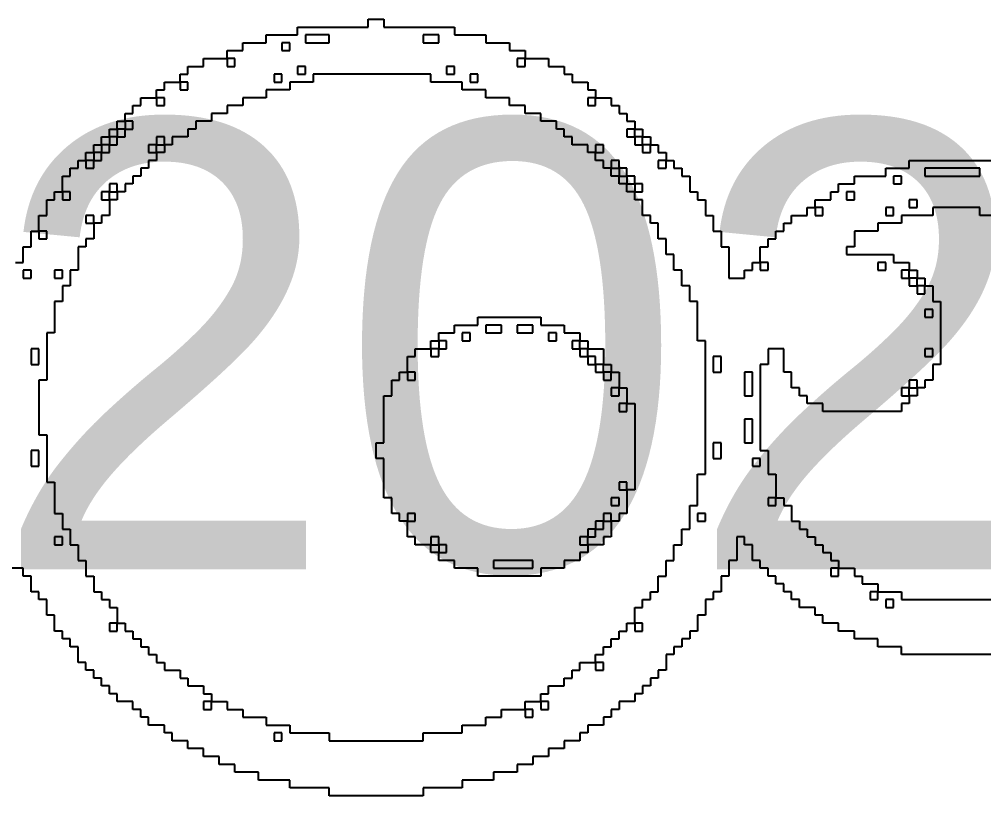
# Model space of a CAD drawing. Header units: millimetres. Extents: x -0.02 to 3.96, y -0.02 to 1.99.
# Drawn here: x 0.2772 to 0.3634, y 0.4898 to 0.5591 of the extents above; entities that cross this region are included whole.
import ezdxf

# ---------------------------------------------------------------- set-up
doc = ezdxf.new("R2010")
doc.units = ezdxf.units.MM
doc.header["$MEASUREMENT"] = 0
doc.layers.add('BottomOverlay', color=54, linetype='Continuous')
doc.layers.add('TopOverlay', color=2, linetype='Continuous')
doc.styles.add('Arial', font='arial.ttf', dxfattribs={"height": 0.2})

msp = doc.modelspace()

# ---------------------------------------------------------------- linework, layer by layer
at = {"layer": 'BottomOverlay'}
for p, q in [((0.3084, 0.5584), (0.3084, 0.5591)), ((0.3084, 0.5591), (0.3098, 0.5591)), ((0.3098, 0.5591), (0.3098, 0.5584)), ((0.3021, 0.5577), (0.3021, 0.5584)), ((0.3021, 0.5584), (0.3084, 0.5584)), ((0.3098, 0.5584), (0.3161, 0.5584)), ((0.3161, 0.5584), (0.3161, 0.5577)), ((0.2993, 0.557), (0.2993, 0.5577)), ((0.2993, 0.5577), (0.3021, 0.5577)), ((0.3049, 0.5577), (0.3028, 0.5577)), ((0.3028, 0.5577), (0.3028, 0.557)), ((0.3049, 0.557), (0.3049, 0.5577)), ((0.3147, 0.5577), (0.3133, 0.5577)), ((0.3133, 0.5577), (0.3133, 0.557)), ((0.3147, 0.557), (0.3147, 0.5577)), ((0.3161, 0.5577), (0.3189, 0.5577)), ((0.3189, 0.5577), (0.3189, 0.557)), ((0.2958, 0.5556), (0.2958, 0.5563)), ((0.2958, 0.5563), (0.2972, 0.5563)), ((0.2972, 0.5563), (0.2972, 0.557)), ((0.2972, 0.557), (0.2993, 0.557)), ((0.3014, 0.557), (0.3007, 0.557)), ((0.3007, 0.557), (0.3007, 0.5563)), ((0.3007, 0.5563), (0.3014, 0.5563)), ((0.3014, 0.5563), (0.3014, 0.557)), ((0.3028, 0.557), (0.3049, 0.557)), ((0.3133, 0.557), (0.3147, 0.557)), ((0.3189, 0.557), (0.321, 0.557)), ((0.321, 0.557), (0.321, 0.5563)), ((0.321, 0.5563), (0.3224, 0.5563)), ((0.3224, 0.5563), (0.3224, 0.5556)), ((0.2937, 0.5549), (0.2937, 0.5556)), ((0.2937, 0.5556), (0.2958, 0.5556)), ((0.2958, 0.5556), (0.2958, 0.5549)), ((0.2965, 0.5556), (0.2958, 0.5556)), ((0.2965, 0.5549), (0.2965, 0.5556)), ((0.3224, 0.5556), (0.3217, 0.5556)), ((0.3217, 0.5556), (0.3217, 0.5549)), ((0.3224, 0.5556), (0.3245, 0.5556)), ((0.3224, 0.5549), (0.3224, 0.5556)), ((0.3245, 0.5556), (0.3245, 0.5549)), ((0.2923, 0.5542), (0.2923, 0.5549)), ((0.2923, 0.5549), (0.2937, 0.5549)), ((0.2958, 0.5549), (0.2965, 0.5549)), ((0.3028, 0.5549), (0.3021, 0.5549)), ((0.3021, 0.5549), (0.3021, 0.5542)), ((0.3028, 0.5542), (0.3028, 0.5549)), ((0.3161, 0.5549), (0.3154, 0.5549)), ((0.3154, 0.5549), (0.3154, 0.5542)), ((0.3161, 0.5542), (0.3161, 0.5549)), ((0.3217, 0.5549), (0.3224, 0.5549)), ((0.3245, 0.5549), (0.3259, 0.5549)), ((0.3259, 0.5549), (0.3259, 0.5542)), ((0.2916, 0.5535), (0.2916, 0.5542)), ((0.2916, 0.5542), (0.2923, 0.5542)), ((0.3007, 0.5542), (0.3, 0.5542)), ((0.3, 0.5542), (0.3, 0.5535)), ((0.3007, 0.5535), (0.3007, 0.5542)), ((0.3021, 0.5542), (0.3028, 0.5542)), ((0.314, 0.5542), (0.3035, 0.5542)), ((0.3035, 0.5542), (0.3035, 0.5535)), ((0.314, 0.5535), (0.314, 0.5542)), ((0.3154, 0.5542), (0.3161, 0.5542)), ((0.3182, 0.5542), (0.3175, 0.5542)), ((0.3175, 0.5542), (0.3175, 0.5535)), ((0.3182, 0.5535), (0.3182, 0.5542)), ((0.3259, 0.5542), (0.3266, 0.5542)), ((0.3266, 0.5542), (0.3266, 0.5535)), ((0.2895, 0.5521), (0.2895, 0.5528)), ((0.2895, 0.5528), (0.2902, 0.5528)), ((0.2902, 0.5528), (0.2902, 0.5535)), ((0.2902, 0.5535), (0.2916, 0.5535)), ((0.2916, 0.5535), (0.2916, 0.5528)), ((0.2923, 0.5535), (0.2916, 0.5535)), ((0.2916, 0.5528), (0.2923, 0.5528)), ((0.2923, 0.5528), (0.2923, 0.5535)), ((0.3014, 0.5528), (0.2993, 0.5528)), ((0.2993, 0.5528), (0.2993, 0.5521)), ((0.3, 0.5535), (0.3007, 0.5535)), ((0.3035, 0.5535), (0.3014, 0.5535)), ((0.3014, 0.5535), (0.3014, 0.5528)), ((0.3168, 0.5535), (0.314, 0.5535)), ((0.3168, 0.5528), (0.3168, 0.5535)), ((0.3189, 0.5528), (0.3168, 0.5528)), ((0.3175, 0.5535), (0.3182, 0.5535)), ((0.3189, 0.5521), (0.3189, 0.5528)), ((0.3266, 0.5535), (0.328, 0.5535)), ((0.328, 0.5535), (0.328, 0.5528)), ((0.328, 0.5528), (0.3287, 0.5528)), ((0.3287, 0.5528), (0.3287, 0.5521)), ((0.2881, 0.5514), (0.2881, 0.5521)), ((0.2881, 0.5521), (0.2895, 0.5521)), ((0.2895, 0.5521), (0.2895, 0.5514)), ((0.2902, 0.5521), (0.2895, 0.5521)), ((0.2902, 0.5514), (0.2902, 0.5521)), ((0.2993, 0.5521), (0.2972, 0.5521)), ((0.2972, 0.5521), (0.2972, 0.5514)), ((0.321, 0.5521), (0.3189, 0.5521)), ((0.321, 0.5514), (0.321, 0.5521)), ((0.3287, 0.5521), (0.328, 0.5521)), ((0.328, 0.5521), (0.328, 0.5514)), ((0.3287, 0.5521), (0.3301, 0.5521)), ((0.3287, 0.5514), (0.3287, 0.5521)), ((0.3301, 0.5521), (0.3301, 0.5514)), ((0.2874, 0.5507), (0.2874, 0.5514)), ((0.2874, 0.5514), (0.2881, 0.5514)), ((0.2895, 0.5514), (0.2902, 0.5514)), ((0.2972, 0.5514), (0.2958, 0.5514)), ((0.2958, 0.5514), (0.2958, 0.5507)), ((0.3224, 0.5514), (0.321, 0.5514)), ((0.3224, 0.5507), (0.3224, 0.5514)), ((0.328, 0.5514), (0.3287, 0.5514)), ((0.3301, 0.5514), (0.3308, 0.5514)), ((0.3308, 0.5514), (0.3308, 0.5507)), ((0.2867, 0.55), (0.2867, 0.5507)), ((0.2867, 0.5507), (0.2874, 0.5507)), ((0.2958, 0.5507), (0.2944, 0.5507)), ((0.2944, 0.5507), (0.2944, 0.55)), ((0.3238, 0.5507), (0.3224, 0.5507)), ((0.3238, 0.55), (0.3238, 0.5507)), ((0.3308, 0.5507), (0.3315, 0.5507)), ((0.3315, 0.5507), (0.3315, 0.55)), ((0.286, 0.5493), (0.286, 0.55)), ((0.286, 0.55), (0.2867, 0.55)), ((0.2867, 0.55), (0.2867, 0.5493)), ((0.2874, 0.55), (0.2867, 0.55)), ((0.2874, 0.5493), (0.2874, 0.55)), ((0.2944, 0.55), (0.293, 0.55)), ((0.293, 0.55), (0.293, 0.5493)), ((0.3252, 0.55), (0.3238, 0.55)), ((0.3252, 0.5493), (0.3252, 0.55)), ((0.3315, 0.55), (0.3322, 0.55)), ((0.3322, 0.55), (0.3322, 0.5493)), ((0.2846, 0.5479), (0.2846, 0.5486)), ((0.2846, 0.5486), (0.2853, 0.5486)), ((0.2853, 0.5486), (0.2853, 0.5493)), ((0.2853, 0.5493), (0.286, 0.5493)), ((0.2853, 0.5486), (0.2853, 0.5479)), ((0.286, 0.5486), (0.2853, 0.5486)), ((0.286, 0.5493), (0.286, 0.5486)), ((0.2867, 0.5493), (0.286, 0.5493)), ((0.286, 0.5479), (0.286, 0.5486)), ((0.286, 0.5486), (0.2867, 0.5486)), ((0.2867, 0.5486), (0.2867, 0.5493)), ((0.2867, 0.5493), (0.2874, 0.5493)), ((0.2902, 0.5486), (0.2895, 0.5486)), ((0.2895, 0.5486), (0.2895, 0.5479)), ((0.2902, 0.5479), (0.2902, 0.5486)), ((0.2923, 0.5486), (0.2909, 0.5486)), ((0.2909, 0.5486), (0.2909, 0.5479)), ((0.293, 0.5493), (0.2923, 0.5493)), ((0.2923, 0.5493), (0.2923, 0.5486)), ((0.3259, 0.5493), (0.3252, 0.5493)), ((0.3259, 0.5486), (0.3259, 0.5493)), ((0.3266, 0.5486), (0.3259, 0.5486)), ((0.3266, 0.5479), (0.3266, 0.5486)), ((0.3322, 0.5493), (0.3315, 0.5493)), ((0.3315, 0.5493), (0.3315, 0.5486)), ((0.3315, 0.5486), (0.3322, 0.5486)), ((0.3322, 0.5493), (0.3329, 0.5493)), ((0.3322, 0.5486), (0.3322, 0.5493)), ((0.3322, 0.5486), (0.3322, 0.5479)), ((0.3329, 0.5486), (0.3322, 0.5486)), ((0.3329, 0.5493), (0.3329, 0.5486)), ((0.3329, 0.5486), (0.3336, 0.5486)), ((0.3329, 0.5479), (0.3329, 0.5486)), ((0.3336, 0.5486), (0.3336, 0.5479)), ((0.2839, 0.5472), (0.2839, 0.5479)), ((0.2839, 0.5479), (0.2846, 0.5479)), ((0.2846, 0.5479), (0.2846, 0.5472)), ((0.2853, 0.5479), (0.2846, 0.5479)), ((0.2853, 0.5472), (0.2853, 0.5479)), ((0.2853, 0.5479), (0.286, 0.5479)), ((0.2895, 0.5479), (0.2888, 0.5479)), ((0.2888, 0.5479), (0.2888, 0.5472)), ((0.2895, 0.5479), (0.2902, 0.5479)), ((0.2895, 0.5472), (0.2895, 0.5479)), ((0.2909, 0.5479), (0.2902, 0.5479)), ((0.2902, 0.5479), (0.2902, 0.5472)), ((0.328, 0.5479), (0.3266, 0.5479)), ((0.328, 0.5472), (0.328, 0.5479)), ((0.3294, 0.5479), (0.3287, 0.5479)), ((0.3287, 0.5479), (0.3287, 0.5472)), ((0.3294, 0.5472), (0.3294, 0.5479)), ((0.3322, 0.5479), (0.3329, 0.5479)), ((0.3329, 0.5479), (0.3329, 0.5472)), ((0.3336, 0.5479), (0.3329, 0.5479)), ((0.3336, 0.5479), (0.3343, 0.5479)), ((0.3336, 0.5472), (0.3336, 0.5479)), ((0.3343, 0.5479), (0.3343, 0.5472)), ((0.2832, 0.5465), (0.2832, 0.5472)), ((0.2832, 0.5472), (0.2839, 0.5472)), ((0.2839, 0.5472), (0.2839, 0.5465)), ((0.2846, 0.5472), (0.2839, 0.5472)), ((0.2846, 0.5465), (0.2846, 0.5472)), ((0.2846, 0.5472), (0.2853, 0.5472)), ((0.2888, 0.5472), (0.2895, 0.5472)), ((0.2902, 0.5472), (0.2895, 0.5472)), ((0.2895, 0.5472), (0.2895, 0.5465)), ((0.3287, 0.5472), (0.328, 0.5472)), ((0.3287, 0.5465), (0.3287, 0.5472)), ((0.3287, 0.5472), (0.3294, 0.5472)), ((0.3329, 0.5472), (0.3336, 0.5472)), ((0.3343, 0.5472), (0.335, 0.5472)), ((0.335, 0.5472), (0.335, 0.5465)), ((0.2825, 0.5458), (0.2825, 0.5465)), ((0.2825, 0.5465), (0.2832, 0.5465)), ((0.2832, 0.5465), (0.2832, 0.5458)), ((0.2839, 0.5465), (0.2832, 0.5465)), ((0.2839, 0.5458), (0.2839, 0.5465)), ((0.2839, 0.5465), (0.2846, 0.5465)), ((0.2895, 0.5465), (0.2888, 0.5465)), ((0.2888, 0.5465), (0.2888, 0.5458)), ((0.3294, 0.5465), (0.3287, 0.5465)), ((0.3294, 0.5458), (0.3294, 0.5465)), ((0.3308, 0.5465), (0.3301, 0.5465)), ((0.3301, 0.5465), (0.3301, 0.5458)), ((0.3308, 0.5458), (0.3308, 0.5465)), ((0.335, 0.5465), (0.3343, 0.5465)), ((0.3343, 0.5465), (0.3343, 0.5458)), ((0.335, 0.5465), (0.3357, 0.5465)), ((0.335, 0.5458), (0.335, 0.5465)), ((0.3357, 0.5465), (0.3357, 0.5458)), ((0.3567, 0.5458), (0.3567, 0.5465)), ((0.3567, 0.5465), (0.3644, 0.5465)), ((0.2811, 0.5444), (0.2811, 0.5451)), ((0.2811, 0.5451), (0.2818, 0.5451)), ((0.2818, 0.5451), (0.2818, 0.5458)), ((0.2818, 0.5458), (0.2825, 0.5458)), ((0.2832, 0.5458), (0.2839, 0.5458)), ((0.2881, 0.5451), (0.2874, 0.5451)), ((0.2874, 0.5451), (0.2874, 0.5444)), ((0.2888, 0.5458), (0.2881, 0.5458)), ((0.2881, 0.5458), (0.2881, 0.5451)), ((0.3301, 0.5458), (0.3294, 0.5458)), ((0.3301, 0.5451), (0.3301, 0.5458)), ((0.3301, 0.5458), (0.3308, 0.5458)), ((0.3308, 0.5451), (0.3301, 0.5451)), ((0.3308, 0.5458), (0.3308, 0.5451)), ((0.3315, 0.5458), (0.3308, 0.5458)), ((0.3308, 0.5444), (0.3308, 0.5451)), ((0.3308, 0.5451), (0.3315, 0.5451)), ((0.3315, 0.5451), (0.3315, 0.5458)), ((0.3315, 0.5451), (0.3315, 0.5444)), ((0.3322, 0.5451), (0.3315, 0.5451)), ((0.3322, 0.5444), (0.3322, 0.5451)), ((0.3343, 0.5458), (0.335, 0.5458)), ((0.3357, 0.5458), (0.3364, 0.5458)), ((0.3364, 0.5458), (0.3364, 0.5451)), ((0.3364, 0.5451), (0.3371, 0.5451)), ((0.3371, 0.5451), (0.3371, 0.5444)), ((0.3518, 0.5444), (0.3518, 0.5451)), ((0.3518, 0.5451), (0.3546, 0.5451)), ((0.3546, 0.5451), (0.3546, 0.5458)), ((0.3546, 0.5458), (0.3567, 0.5458)), ((0.356, 0.5451), (0.3553, 0.5451)), ((0.3553, 0.5451), (0.3553, 0.5444)), ((0.356, 0.5444), (0.356, 0.5451)), ((0.363, 0.5458), (0.3581, 0.5458)), ((0.3581, 0.5458), (0.3581, 0.5451)), ((0.3581, 0.5451), (0.363, 0.5451)), ((0.363, 0.5451), (0.363, 0.5458)), ((0.2811, 0.5437), (0.2811, 0.5444)), ((0.286, 0.5444), (0.2853, 0.5444)), ((0.2853, 0.5444), (0.2853, 0.5437)), ((0.286, 0.5437), (0.286, 0.5444)), ((0.2874, 0.5444), (0.2867, 0.5444)), ((0.2867, 0.5444), (0.2867, 0.5437)), ((0.3315, 0.5444), (0.3308, 0.5444)), ((0.3315, 0.5437), (0.3315, 0.5444)), ((0.3315, 0.5444), (0.3322, 0.5444)), ((0.3322, 0.5444), (0.3322, 0.5437)), ((0.3329, 0.5444), (0.3322, 0.5444)), ((0.3329, 0.5437), (0.3329, 0.5444)), ((0.3371, 0.5444), (0.3371, 0.5437)), ((0.3504, 0.5437), (0.3504, 0.5444)), ((0.3504, 0.5444), (0.3518, 0.5444)), ((0.3553, 0.5444), (0.356, 0.5444)), ((0.2804, 0.543), (0.2804, 0.5437)), ((0.2804, 0.5437), (0.2811, 0.5437)), ((0.2811, 0.5437), (0.2811, 0.543)), ((0.2818, 0.5437), (0.2811, 0.5437)), ((0.2818, 0.543), (0.2818, 0.5437)), ((0.2853, 0.5437), (0.2846, 0.5437)), ((0.2846, 0.5437), (0.2846, 0.543)), ((0.2853, 0.5437), (0.286, 0.5437)), ((0.2853, 0.543), (0.2853, 0.5437)), ((0.2867, 0.5437), (0.286, 0.5437)), ((0.286, 0.5437), (0.286, 0.543)), ((0.3322, 0.5437), (0.3315, 0.5437)), ((0.3322, 0.543), (0.3322, 0.5437)), ((0.3322, 0.5437), (0.3329, 0.5437)), ((0.3371, 0.5437), (0.3378, 0.5437)), ((0.3378, 0.5437), (0.3378, 0.543)), ((0.3497, 0.543), (0.3497, 0.5437)), ((0.3497, 0.5437), (0.3504, 0.5437)), ((0.3518, 0.5437), (0.3511, 0.5437)), ((0.3511, 0.5437), (0.3511, 0.543)), ((0.3518, 0.543), (0.3518, 0.5437)), ((0.2797, 0.5423), (0.2797, 0.543)), ((0.2797, 0.543), (0.2804, 0.543)), ((0.2811, 0.543), (0.2818, 0.543)), ((0.2846, 0.543), (0.2853, 0.543)), ((0.286, 0.543), (0.2853, 0.543)), ((0.2853, 0.543), (0.2853, 0.5423)), ((0.3329, 0.543), (0.3322, 0.543)), ((0.3329, 0.5423), (0.3329, 0.543)), ((0.3378, 0.543), (0.3385, 0.543)), ((0.3385, 0.543), (0.3385, 0.5423)), ((0.3483, 0.5423), (0.3483, 0.543)), ((0.3483, 0.543), (0.3497, 0.543)), ((0.3511, 0.543), (0.3518, 0.543)), ((0.3574, 0.543), (0.3567, 0.543)), ((0.3567, 0.543), (0.3567, 0.5423)), ((0.3574, 0.5423), (0.3574, 0.543)), ((0.279, 0.5409), (0.279, 0.5416)), ((0.279, 0.5416), (0.2797, 0.5416)), ((0.2797, 0.5416), (0.2797, 0.5423)), ((0.2839, 0.5416), (0.2832, 0.5416)), ((0.2832, 0.5416), (0.2832, 0.5409)), ((0.2839, 0.5409), (0.2839, 0.5416)), ((0.2853, 0.5416), (0.2846, 0.5416)), ((0.2846, 0.5416), (0.2846, 0.5409)), ((0.2853, 0.5423), (0.2853, 0.5416)), ((0.3329, 0.5416), (0.3329, 0.5423)), ((0.3336, 0.5416), (0.3329, 0.5416)), ((0.3336, 0.5409), (0.3336, 0.5416)), ((0.3385, 0.5423), (0.3385, 0.5416)), ((0.3385, 0.5416), (0.3392, 0.5416)), ((0.3392, 0.5416), (0.3392, 0.5409)), ((0.3462, 0.5409), (0.3462, 0.5416)), ((0.3462, 0.5416), (0.3476, 0.5416)), ((0.3476, 0.5416), (0.3476, 0.5423)), ((0.3476, 0.5423), (0.3483, 0.5423)), ((0.3483, 0.5423), (0.3483, 0.5416)), ((0.349, 0.5423), (0.3483, 0.5423)), ((0.3483, 0.5416), (0.349, 0.5416)), ((0.349, 0.5416), (0.349, 0.5423)), ((0.3553, 0.5423), (0.3546, 0.5423)), ((0.3546, 0.5423), (0.3546, 0.5416)), ((0.3546, 0.5416), (0.3553, 0.5416)), ((0.3553, 0.5416), (0.3553, 0.5423)), ((0.3588, 0.5416), (0.356, 0.5416)), ((0.356, 0.5416), (0.356, 0.5409)), ((0.3567, 0.5423), (0.3574, 0.5423)), ((0.363, 0.5423), (0.3588, 0.5423)), ((0.3588, 0.5423), (0.3588, 0.5416)), ((0.363, 0.5416), (0.363, 0.5423)), ((0.3658, 0.5416), (0.363, 0.5416)), ((0.279, 0.5402), (0.279, 0.5409)), ((0.2832, 0.5409), (0.2839, 0.5409)), ((0.2846, 0.5409), (0.2839, 0.5409)), ((0.2839, 0.5409), (0.2839, 0.5402)), ((0.3343, 0.5409), (0.3336, 0.5409)), ((0.3343, 0.5402), (0.3343, 0.5409)), ((0.3392, 0.5409), (0.3392, 0.5402)), ((0.3455, 0.5402), (0.3455, 0.5409)), ((0.3455, 0.5409), (0.3462, 0.5409)), ((0.356, 0.5409), (0.3539, 0.5409)), ((0.3539, 0.5409), (0.3539, 0.5402)), ((0.2783, 0.5395), (0.2783, 0.5402)), ((0.2783, 0.5402), (0.279, 0.5402)), ((0.279, 0.5402), (0.279, 0.5395)), ((0.2797, 0.5402), (0.279, 0.5402)), ((0.2797, 0.5395), (0.2797, 0.5402)), ((0.2839, 0.5402), (0.2839, 0.5395)), ((0.3343, 0.5395), (0.3343, 0.5402)), ((0.3392, 0.5402), (0.3399, 0.5402)), ((0.3399, 0.5402), (0.3399, 0.5395)), ((0.3448, 0.5395), (0.3448, 0.5402)), ((0.3448, 0.5402), (0.3455, 0.5402)), ((0.3539, 0.5402), (0.3518, 0.5402)), ((0.3518, 0.5402), (0.3518, 0.5395)), ((0.2783, 0.5388), (0.2783, 0.5395)), ((0.279, 0.5395), (0.2797, 0.5395)), ((0.2839, 0.5395), (0.2832, 0.5395)), ((0.2832, 0.5395), (0.2832, 0.5388)), ((0.335, 0.5395), (0.3343, 0.5395)), ((0.335, 0.5388), (0.335, 0.5395)), ((0.3399, 0.5395), (0.3399, 0.5388)), ((0.3441, 0.5388), (0.3441, 0.5395)), ((0.3441, 0.5395), (0.3448, 0.5395)), ((0.3518, 0.5395), (0.3518, 0.5388)), ((0.2776, 0.5381), (0.2776, 0.5388)), ((0.2776, 0.5388), (0.2783, 0.5388)), ((0.2832, 0.5388), (0.2825, 0.5388)), ((0.2825, 0.5388), (0.2825, 0.5381)), ((0.335, 0.5381), (0.335, 0.5388)), ((0.3399, 0.5388), (0.3406, 0.5388)), ((0.3406, 0.5388), (0.3406, 0.5381)), ((0.3434, 0.5381), (0.3434, 0.5388)), ((0.3434, 0.5388), (0.3441, 0.5388)), ((0.3518, 0.5388), (0.3511, 0.5388)), ((0.3511, 0.5388), (0.3511, 0.5381)), ((0.2769, 0.5374), (0.2776, 0.5374)), ((0.2776, 0.5374), (0.2776, 0.5381)), ((0.2825, 0.5381), (0.2825, 0.5374)), ((0.2825, 0.5374), (0.2825, 0.5367)), ((0.3357, 0.5381), (0.335, 0.5381)), ((0.3357, 0.5374), (0.3357, 0.5381)), ((0.3357, 0.5367), (0.3357, 0.5374)), ((0.3406, 0.5381), (0.3406, 0.5374)), ((0.3406, 0.5374), (0.3406, 0.5367)), ((0.3427, 0.5367), (0.3427, 0.5374)), ((0.3427, 0.5374), (0.3434, 0.5374)), ((0.3434, 0.5374), (0.3434, 0.5381)), ((0.3434, 0.5374), (0.3434, 0.5367)), ((0.3441, 0.5374), (0.3434, 0.5374)), ((0.3441, 0.5367), (0.3441, 0.5374)), ((0.3511, 0.5381), (0.3553, 0.5381)), ((0.3546, 0.5374), (0.3539, 0.5374)), ((0.3539, 0.5374), (0.3539, 0.5367)), ((0.3546, 0.5367), (0.3546, 0.5374)), ((0.3553, 0.5381), (0.3553, 0.5374)), ((0.3553, 0.5374), (0.3567, 0.5374)), ((0.3567, 0.5374), (0.3567, 0.5367)), ((0.2783, 0.5367), (0.2776, 0.5367)), ((0.2776, 0.5367), (0.2776, 0.536)), ((0.2783, 0.536), (0.2783, 0.5367)), ((0.2811, 0.5367), (0.2804, 0.5367)), ((0.2804, 0.5367), (0.2804, 0.536)), ((0.2811, 0.536), (0.2811, 0.5367)), ((0.2825, 0.5367), (0.2818, 0.5367)), ((0.2818, 0.5367), (0.2818, 0.536)), ((0.3364, 0.5367), (0.3357, 0.5367)), ((0.3364, 0.536), (0.3364, 0.5367)), ((0.3406, 0.5367), (0.3406, 0.536)), ((0.342, 0.536), (0.342, 0.5367)), ((0.342, 0.5367), (0.3427, 0.5367)), ((0.3434, 0.5367), (0.3441, 0.5367)), ((0.3539, 0.5367), (0.3546, 0.5367)), ((0.3567, 0.5367), (0.356, 0.5367)), ((0.356, 0.5367), (0.356, 0.536)), ((0.3567, 0.536), (0.3567, 0.5367)), ((0.3567, 0.5367), (0.3574, 0.5367)), ((0.3574, 0.5367), (0.3574, 0.536)), ((0.2776, 0.536), (0.2783, 0.536)), ((0.2804, 0.536), (0.2811, 0.536)), ((0.2818, 0.536), (0.2818, 0.5353)), ((0.3364, 0.5353), (0.3364, 0.536)), ((0.3406, 0.536), (0.342, 0.536)), ((0.356, 0.536), (0.3567, 0.536)), ((0.3567, 0.536), (0.3567, 0.5353)), ((0.3574, 0.536), (0.3567, 0.536)), ((0.3574, 0.5353), (0.3574, 0.536)), ((0.3574, 0.536), (0.3581, 0.536)), ((0.3581, 0.536), (0.3581, 0.5353)), ((0.2818, 0.5353), (0.2811, 0.5353)), ((0.2811, 0.5353), (0.2811, 0.5346)), ((0.3371, 0.5353), (0.3364, 0.5353)), ((0.3371, 0.5346), (0.3371, 0.5353)), ((0.3567, 0.5353), (0.3574, 0.5353)), ((0.3574, 0.5353), (0.3574, 0.5346)), ((0.3581, 0.5353), (0.3574, 0.5353)), ((0.3581, 0.5346), (0.3581, 0.5353)), ((0.3581, 0.5353), (0.3588, 0.5353)), ((0.3588, 0.5353), (0.3588, 0.5346)), ((0.2811, 0.5339), (0.2804, 0.5339)), ((0.2804, 0.5339), (0.2804, 0.5332)), ((0.2811, 0.5346), (0.2811, 0.5339)), ((0.3371, 0.5339), (0.3371, 0.5346)), ((0.3378, 0.5339), (0.3371, 0.5339)), ((0.3378, 0.5332), (0.3378, 0.5339)), ((0.3574, 0.5346), (0.3581, 0.5346)), ((0.3588, 0.5346), (0.3588, 0.5339)), ((0.3588, 0.5339), (0.3595, 0.5339)), ((0.3595, 0.5339), (0.3595, 0.5332)), ((0.2804, 0.5332), (0.2804, 0.5325)), ((0.3378, 0.5325), (0.3378, 0.5332)), ((0.3588, 0.5332), (0.3581, 0.5332)), ((0.3581, 0.5332), (0.3581, 0.5325)), ((0.3588, 0.5325), (0.3588, 0.5332)), ((0.3595, 0.5332), (0.3595, 0.5325)), ((0.2804, 0.5325), (0.2804, 0.5318)), ((0.3182, 0.5318), (0.3182, 0.5325)), ((0.3182, 0.5325), (0.3238, 0.5325)), ((0.3238, 0.5325), (0.3238, 0.5318)), ((0.3378, 0.5318), (0.3378, 0.5325)), ((0.3581, 0.5325), (0.3588, 0.5325)), ((0.3595, 0.5325), (0.3595, 0.5318)), ((0.2804, 0.5318), (0.2804, 0.5311)), ((0.3161, 0.5311), (0.3161, 0.5318)), ((0.3161, 0.5318), (0.3182, 0.5318)), ((0.3203, 0.5318), (0.3189, 0.5318)), ((0.3189, 0.5318), (0.3189, 0.5311)), ((0.3203, 0.5311), (0.3203, 0.5318)), ((0.3231, 0.5318), (0.3217, 0.5318)), ((0.3217, 0.5318), (0.3217, 0.5311)), ((0.3231, 0.5311), (0.3231, 0.5318)), ((0.3238, 0.5318), (0.3259, 0.5318)), ((0.3259, 0.5318), (0.3259, 0.5311)), ((0.3378, 0.5311), (0.3378, 0.5318)), ((0.3595, 0.5318), (0.3595, 0.5311)), ((0.2804, 0.5311), (0.2797, 0.5311)), ((0.2797, 0.5311), (0.2797, 0.5304)), ((0.2797, 0.5304), (0.2797, 0.5297)), ((0.314, 0.5297), (0.314, 0.5304)), ((0.314, 0.5304), (0.3147, 0.5304)), ((0.3147, 0.5304), (0.3147, 0.5311)), ((0.3147, 0.5311), (0.3161, 0.5311)), ((0.3147, 0.5304), (0.3147, 0.5297)), ((0.3154, 0.5304), (0.3147, 0.5304)), ((0.3154, 0.5297), (0.3154, 0.5304)), ((0.3175, 0.5311), (0.3168, 0.5311)), ((0.3168, 0.5311), (0.3168, 0.5304)), ((0.3168, 0.5304), (0.3175, 0.5304)), ((0.3175, 0.5304), (0.3175, 0.5311)), ((0.3189, 0.5311), (0.3203, 0.5311)), ((0.3217, 0.5311), (0.3231, 0.5311)), ((0.3252, 0.5311), (0.3245, 0.5311)), ((0.3245, 0.5311), (0.3245, 0.5304)), ((0.3245, 0.5304), (0.3252, 0.5304)), ((0.3252, 0.5304), (0.3252, 0.5311)), ((0.3259, 0.5311), (0.3273, 0.5311)), ((0.3273, 0.5304), (0.3266, 0.5304)), ((0.3266, 0.5304), (0.3266, 0.5297)), ((0.3273, 0.5311), (0.3273, 0.5304)), ((0.3273, 0.5304), (0.328, 0.5304)), ((0.3273, 0.5297), (0.3273, 0.5304)), ((0.328, 0.5304), (0.328, 0.5297)), ((0.3378, 0.5304), (0.3378, 0.5311)), ((0.3385, 0.5304), (0.3378, 0.5304)), ((0.3385, 0.5297), (0.3385, 0.5304)), ((0.3595, 0.5311), (0.3595, 0.5304)), ((0.3595, 0.5304), (0.3595, 0.5297)), ((0.279, 0.5297), (0.2783, 0.5297)), ((0.2783, 0.5297), (0.2783, 0.529)), ((0.279, 0.529), (0.279, 0.5297)), ((0.2797, 0.5297), (0.2797, 0.529)), ((0.3126, 0.529), (0.3126, 0.5297)), ((0.3126, 0.5297), (0.314, 0.5297)), ((0.314, 0.5297), (0.314, 0.529)), ((0.3147, 0.5297), (0.314, 0.5297)), ((0.3147, 0.529), (0.3147, 0.5297)), ((0.3147, 0.5297), (0.3154, 0.5297)), ((0.3266, 0.5297), (0.3273, 0.5297)), ((0.3273, 0.5297), (0.3273, 0.529)), ((0.328, 0.5297), (0.3273, 0.5297)), ((0.328, 0.5297), (0.3294, 0.5297)), ((0.328, 0.529), (0.328, 0.5297)), ((0.3294, 0.5297), (0.3294, 0.529)), ((0.3385, 0.529), (0.3385, 0.5297)), ((0.3455, 0.5297), (0.3441, 0.5297)), ((0.3441, 0.5297), (0.3441, 0.529)), ((0.3455, 0.529), (0.3455, 0.5297)), ((0.3588, 0.5297), (0.3581, 0.5297)), ((0.3581, 0.5297), (0.3581, 0.529)), ((0.3588, 0.529), (0.3588, 0.5297)), ((0.3595, 0.5297), (0.3595, 0.529)), ((0.2783, 0.529), (0.2783, 0.5283)), ((0.279, 0.5283), (0.279, 0.529)), ((0.2797, 0.529), (0.2797, 0.5283)), ((0.3119, 0.5283), (0.3119, 0.529)), ((0.3119, 0.529), (0.3126, 0.529)), ((0.314, 0.529), (0.3147, 0.529)), ((0.3273, 0.529), (0.328, 0.529)), ((0.328, 0.529), (0.328, 0.5283)), ((0.3287, 0.529), (0.328, 0.529)), ((0.3287, 0.5283), (0.3287, 0.529)), ((0.3294, 0.529), (0.3294, 0.5283)), ((0.3385, 0.5283), (0.3385, 0.529)), ((0.3399, 0.529), (0.3392, 0.529)), ((0.3392, 0.529), (0.3392, 0.5283)), ((0.3399, 0.5283), (0.3399, 0.529)), ((0.3441, 0.529), (0.3441, 0.5283)), ((0.3455, 0.5283), (0.3455, 0.529)), ((0.3581, 0.529), (0.3588, 0.529)), ((0.3595, 0.529), (0.3595, 0.5283)), ((0.2783, 0.5283), (0.279, 0.5283)), ((0.2797, 0.5283), (0.2797, 0.5276)), ((0.3119, 0.5276), (0.3119, 0.5283)), ((0.328, 0.5283), (0.3287, 0.5283)), ((0.3287, 0.5283), (0.3287, 0.5276)), ((0.3294, 0.5283), (0.3287, 0.5283)), ((0.3294, 0.5283), (0.3301, 0.5283)), ((0.3294, 0.5276), (0.3294, 0.5283)), ((0.3301, 0.5283), (0.3301, 0.5276)), ((0.3385, 0.5276), (0.3385, 0.5283)), ((0.3392, 0.5283), (0.3392, 0.5276)), ((0.3399, 0.5276), (0.3399, 0.5283)), ((0.3441, 0.5283), (0.3434, 0.5283)), ((0.3434, 0.5283), (0.3434, 0.5276)), ((0.3455, 0.5276), (0.3455, 0.5283)), ((0.3595, 0.5283), (0.3588, 0.5283)), ((0.3588, 0.5283), (0.3588, 0.5276)), ((0.2797, 0.5276), (0.2797, 0.5269)), ((0.3112, 0.5269), (0.3112, 0.5276)), ((0.3112, 0.5276), (0.3119, 0.5276)), ((0.3119, 0.5276), (0.3119, 0.5269)), ((0.3126, 0.5276), (0.3119, 0.5276)), ((0.3126, 0.5269), (0.3126, 0.5276)), ((0.3287, 0.5276), (0.3294, 0.5276)), ((0.3294, 0.5276), (0.3294, 0.5269)), ((0.3301, 0.5276), (0.3294, 0.5276)), ((0.3301, 0.5276), (0.3308, 0.5276)), ((0.3301, 0.5269), (0.3301, 0.5276)), ((0.3308, 0.5276), (0.3308, 0.5269)), ((0.3385, 0.5269), (0.3385, 0.5276)), ((0.3392, 0.5276), (0.3399, 0.5276)), ((0.3427, 0.5276), (0.342, 0.5276)), ((0.342, 0.5276), (0.342, 0.5269)), ((0.3427, 0.5269), (0.3427, 0.5276)), ((0.3434, 0.5276), (0.3434, 0.5269)), ((0.3462, 0.5276), (0.3455, 0.5276)), ((0.3462, 0.5269), (0.3462, 0.5276)), ((0.3588, 0.5276), (0.3588, 0.5269)), ((0.2797, 0.5269), (0.279, 0.5269)), ((0.279, 0.5269), (0.279, 0.5262)), ((0.279, 0.5262), (0.279, 0.5255)), ((0.3105, 0.5262), (0.3105, 0.5269)), ((0.3105, 0.5269), (0.3112, 0.5269)), ((0.3105, 0.5255), (0.3105, 0.5262)), ((0.3119, 0.5269), (0.3126, 0.5269)), ((0.3294, 0.5269), (0.3301, 0.5269)), ((0.3308, 0.5262), (0.3301, 0.5262)), ((0.3301, 0.5262), (0.3301, 0.5255)), ((0.3308, 0.5269), (0.3308, 0.5262)), ((0.3308, 0.5262), (0.3315, 0.5262)), ((0.3308, 0.5255), (0.3308, 0.5262)), ((0.3315, 0.5262), (0.3315, 0.5255)), ((0.3385, 0.5262), (0.3385, 0.5269)), ((0.3385, 0.5255), (0.3385, 0.5262)), ((0.342, 0.5269), (0.342, 0.5262)), ((0.342, 0.5262), (0.342, 0.5255)), ((0.3427, 0.5262), (0.3427, 0.5269)), ((0.3427, 0.5255), (0.3427, 0.5262)), ((0.3434, 0.5269), (0.3434, 0.5262)), ((0.3434, 0.5262), (0.3434, 0.5255)), ((0.3462, 0.5262), (0.3462, 0.5269)), ((0.3469, 0.5262), (0.3462, 0.5262)), ((0.3469, 0.5255), (0.3469, 0.5262)), ((0.3567, 0.5262), (0.356, 0.5262)), ((0.356, 0.5262), (0.356, 0.5255)), ((0.3574, 0.5269), (0.3567, 0.5269)), ((0.3567, 0.5269), (0.3567, 0.5262)), ((0.3567, 0.5262), (0.3574, 0.5262)), ((0.3567, 0.5255), (0.3567, 0.5262)), ((0.3574, 0.5262), (0.3574, 0.5269)), ((0.3581, 0.5262), (0.3574, 0.5262)), ((0.3574, 0.5262), (0.3574, 0.5255)), ((0.3588, 0.5269), (0.3581, 0.5269)), ((0.3581, 0.5269), (0.3581, 0.5262)), ((0.279, 0.5255), (0.279, 0.5248)), ((0.3098, 0.5248), (0.3098, 0.5255)), ((0.3098, 0.5255), (0.3105, 0.5255)), ((0.3301, 0.5255), (0.3308, 0.5255)), ((0.3315, 0.5255), (0.3315, 0.5248)), ((0.3385, 0.5248), (0.3385, 0.5255)), ((0.342, 0.5255), (0.3427, 0.5255)), ((0.3434, 0.5255), (0.3434, 0.5248)), ((0.3476, 0.5255), (0.3469, 0.5255)), ((0.3476, 0.5248), (0.3476, 0.5255)), ((0.356, 0.5255), (0.3567, 0.5255)), ((0.3574, 0.5255), (0.3567, 0.5255)), ((0.3567, 0.5255), (0.3567, 0.5248)), ((0.279, 0.5248), (0.279, 0.5241)), ((0.3098, 0.5241), (0.3098, 0.5248)), ((0.3315, 0.5248), (0.3308, 0.5248)), ((0.3308, 0.5248), (0.3308, 0.5241)), ((0.3315, 0.5248), (0.3322, 0.5248)), ((0.3315, 0.5241), (0.3315, 0.5248)), ((0.3322, 0.5248), (0.3322, 0.5241)), ((0.3385, 0.5241), (0.3385, 0.5248)), ((0.3434, 0.5248), (0.3434, 0.5241)), ((0.349, 0.5248), (0.3476, 0.5248)), ((0.349, 0.5241), (0.349, 0.5248)), ((0.3567, 0.5248), (0.356, 0.5248)), ((0.356, 0.5248), (0.356, 0.5241)), ((0.279, 0.5241), (0.279, 0.5234)), ((0.3098, 0.5234), (0.3098, 0.5241)), ((0.3308, 0.5241), (0.3315, 0.5241)), ((0.3322, 0.5241), (0.3322, 0.5234)), ((0.3385, 0.5234), (0.3385, 0.5241)), ((0.3434, 0.5241), (0.3434, 0.5234)), ((0.356, 0.5241), (0.349, 0.5241)), ((0.279, 0.5234), (0.279, 0.5227)), ((0.279, 0.5227), (0.279, 0.522)), ((0.3098, 0.5227), (0.3098, 0.5234)), ((0.3098, 0.522), (0.3098, 0.5227)), ((0.3322, 0.5234), (0.3322, 0.5227)), ((0.3322, 0.5227), (0.3322, 0.522)), ((0.3385, 0.5227), (0.3385, 0.5234)), ((0.3385, 0.522), (0.3385, 0.5227)), ((0.3427, 0.5234), (0.342, 0.5234)), ((0.342, 0.5234), (0.342, 0.5227)), ((0.342, 0.5227), (0.342, 0.522)), ((0.3427, 0.5227), (0.3427, 0.5234)), ((0.3427, 0.522), (0.3427, 0.5227)), ((0.3434, 0.5234), (0.3434, 0.5227)), ((0.3434, 0.5227), (0.3434, 0.522)), ((0.279, 0.522), (0.2797, 0.522)), ((0.2797, 0.522), (0.2797, 0.5213)), ((0.3098, 0.5213), (0.3098, 0.522)), ((0.3322, 0.522), (0.3322, 0.5213)), ((0.3385, 0.5213), (0.3385, 0.522)), ((0.342, 0.522), (0.342, 0.5213)), ((0.3427, 0.5213), (0.3427, 0.522)), ((0.3434, 0.522), (0.3434, 0.5213)), ((0.2797, 0.5213), (0.2797, 0.5206)), ((0.3091, 0.5206), (0.3091, 0.5213)), ((0.3091, 0.5213), (0.3098, 0.5213)), ((0.3322, 0.5213), (0.3322, 0.5206)), ((0.3385, 0.5206), (0.3385, 0.5213)), ((0.3399, 0.5213), (0.3392, 0.5213)), ((0.3392, 0.5213), (0.3392, 0.5206)), ((0.3399, 0.5206), (0.3399, 0.5213)), ((0.342, 0.5213), (0.3427, 0.5213)), ((0.3434, 0.5213), (0.3434, 0.5206)), ((0.279, 0.5206), (0.2783, 0.5206)), ((0.2783, 0.5206), (0.2783, 0.5199)), ((0.279, 0.5199), (0.279, 0.5206)), ((0.2797, 0.5206), (0.2797, 0.5199)), ((0.3091, 0.5199), (0.3091, 0.5206)), ((0.3322, 0.5206), (0.3322, 0.5199)), ((0.3385, 0.5199), (0.3385, 0.5206)), ((0.3392, 0.5206), (0.3392, 0.5199)), ((0.3399, 0.5199), (0.3399, 0.5206)), ((0.3434, 0.5206), (0.3441, 0.5206)), ((0.3441, 0.5206), (0.3441, 0.5199)), ((0.2783, 0.5199), (0.2783, 0.5192)), ((0.2783, 0.5192), (0.279, 0.5192)), ((0.279, 0.5192), (0.279, 0.5199)), ((0.2797, 0.5199), (0.2797, 0.5192)), ((0.2797, 0.5192), (0.2797, 0.5185)), ((0.3098, 0.5199), (0.3091, 0.5199)), ((0.3098, 0.5192), (0.3098, 0.5199)), ((0.3098, 0.5185), (0.3098, 0.5192)), ((0.3322, 0.5199), (0.3322, 0.5192)), ((0.3322, 0.5192), (0.3322, 0.5185)), ((0.3385, 0.5192), (0.3385, 0.5199)), ((0.3385, 0.5185), (0.3385, 0.5192)), ((0.3392, 0.5199), (0.3399, 0.5199)), ((0.3434, 0.5199), (0.3427, 0.5199)), ((0.3427, 0.5199), (0.3427, 0.5192)), ((0.3427, 0.5192), (0.3434, 0.5192)), ((0.3434, 0.5192), (0.3434, 0.5199)), ((0.3441, 0.5199), (0.3441, 0.5192)), ((0.3441, 0.5192), (0.3441, 0.5185)), ((0.2797, 0.5185), (0.2797, 0.5178)), ((0.3098, 0.5178), (0.3098, 0.5185)), ((0.3322, 0.5185), (0.3322, 0.5178)), ((0.3378, 0.5178), (0.3378, 0.5185)), ((0.3378, 0.5185), (0.3385, 0.5185)), ((0.3441, 0.5185), (0.3448, 0.5185)), ((0.3448, 0.5185), (0.3448, 0.5178)), ((0.2797, 0.5178), (0.2804, 0.5178)), ((0.2804, 0.5178), (0.2804, 0.5171)), ((0.3098, 0.5171), (0.3098, 0.5178)), ((0.3315, 0.5178), (0.3308, 0.5178)), ((0.3308, 0.5178), (0.3308, 0.5171)), ((0.3315, 0.5171), (0.3315, 0.5178)), ((0.3322, 0.5178), (0.3322, 0.5171)), ((0.3378, 0.5171), (0.3378, 0.5178)), ((0.3448, 0.5178), (0.3448, 0.5171)), ((0.2804, 0.5171), (0.2804, 0.5164)), ((0.3098, 0.5164), (0.3098, 0.5171)), ((0.3308, 0.5171), (0.3315, 0.5171)), ((0.3322, 0.5171), (0.3315, 0.5171)), ((0.3315, 0.5171), (0.3315, 0.5164)), ((0.3378, 0.5164), (0.3378, 0.5171)), ((0.3448, 0.5171), (0.3448, 0.5164)), ((0.2804, 0.5164), (0.2804, 0.5157)), ((0.3105, 0.5164), (0.3098, 0.5164)), ((0.3105, 0.5157), (0.3105, 0.5164)), ((0.3308, 0.5164), (0.3301, 0.5164)), ((0.3301, 0.5164), (0.3301, 0.5157)), ((0.3308, 0.5157), (0.3308, 0.5164)), ((0.3315, 0.5164), (0.3315, 0.5157)), ((0.3378, 0.5157), (0.3378, 0.5164)), ((0.3448, 0.5164), (0.3441, 0.5164)), ((0.3441, 0.5164), (0.3441, 0.5157)), ((0.3448, 0.5164), (0.3455, 0.5164)), ((0.3448, 0.5157), (0.3448, 0.5164)), ((0.3455, 0.5164), (0.3455, 0.5157)), ((0.2804, 0.5157), (0.2804, 0.515)), ((0.2804, 0.515), (0.2811, 0.515)), ((0.2811, 0.515), (0.2811, 0.5143)), ((0.3105, 0.515), (0.3105, 0.5157)), ((0.3112, 0.515), (0.3105, 0.515)), ((0.3112, 0.5143), (0.3112, 0.515)), ((0.3126, 0.515), (0.3119, 0.515)), ((0.3119, 0.515), (0.3119, 0.5143)), ((0.3126, 0.5143), (0.3126, 0.515)), ((0.3301, 0.515), (0.3294, 0.515)), ((0.3294, 0.515), (0.3294, 0.5143)), ((0.3301, 0.5157), (0.3308, 0.5157)), ((0.3301, 0.5143), (0.3301, 0.515)), ((0.3315, 0.515), (0.3308, 0.515)), ((0.3308, 0.515), (0.3308, 0.5143)), ((0.3315, 0.5157), (0.3315, 0.515)), ((0.3371, 0.515), (0.3371, 0.5157)), ((0.3371, 0.5157), (0.3378, 0.5157)), ((0.3371, 0.5143), (0.3371, 0.515)), ((0.3385, 0.515), (0.3378, 0.515)), ((0.3378, 0.515), (0.3378, 0.5143)), ((0.3385, 0.5143), (0.3385, 0.515)), ((0.3441, 0.5157), (0.3448, 0.5157)), ((0.3455, 0.5157), (0.3462, 0.5157)), ((0.3462, 0.5157), (0.3462, 0.515)), ((0.3462, 0.515), (0.3462, 0.5143)), ((0.2811, 0.5143), (0.2811, 0.5136)), ((0.3119, 0.5143), (0.3112, 0.5143)), ((0.3119, 0.5136), (0.3119, 0.5143)), ((0.3119, 0.5143), (0.3126, 0.5143)), ((0.3294, 0.5143), (0.3287, 0.5143)), ((0.3287, 0.5143), (0.3287, 0.5136)), ((0.3294, 0.5143), (0.3301, 0.5143)), ((0.3294, 0.5136), (0.3294, 0.5143)), ((0.3308, 0.5143), (0.3301, 0.5143)), ((0.3301, 0.5143), (0.3301, 0.5136)), ((0.3371, 0.5136), (0.3371, 0.5143)), ((0.3378, 0.5143), (0.3385, 0.5143)), ((0.3462, 0.5143), (0.3469, 0.5143)), ((0.3469, 0.5143), (0.3469, 0.5136)), ((0.2811, 0.5136), (0.2818, 0.5136)), ((0.2818, 0.5136), (0.2818, 0.5129)), ((0.3119, 0.5129), (0.3119, 0.5136)), ((0.3287, 0.5136), (0.328, 0.5136)), ((0.328, 0.5136), (0.328, 0.5129)), ((0.3287, 0.5136), (0.3294, 0.5136)), ((0.3287, 0.5129), (0.3287, 0.5136)), ((0.3301, 0.5136), (0.3301, 0.5129)), ((0.3364, 0.5129), (0.3364, 0.5136)), ((0.3364, 0.5136), (0.3371, 0.5136)), ((0.3469, 0.5136), (0.3476, 0.5136)), ((0.3476, 0.5136), (0.3476, 0.5129)), ((0.2811, 0.5129), (0.2804, 0.5129)), ((0.2804, 0.5129), (0.2804, 0.5122)), ((0.2811, 0.5122), (0.2811, 0.5129)), ((0.2818, 0.5129), (0.2818, 0.5122)), ((0.3126, 0.5129), (0.3119, 0.5129)), ((0.3126, 0.5122), (0.3126, 0.5129)), ((0.3147, 0.5129), (0.314, 0.5129)), ((0.314, 0.5129), (0.314, 0.5122)), ((0.3147, 0.5122), (0.3147, 0.5129)), ((0.328, 0.5129), (0.3273, 0.5129)), ((0.3273, 0.5129), (0.3273, 0.5122)), ((0.328, 0.5122), (0.328, 0.5129)), ((0.328, 0.5129), (0.3287, 0.5129)), ((0.3301, 0.5129), (0.3294, 0.5129)), ((0.3294, 0.5129), (0.3294, 0.5122)), ((0.3364, 0.5122), (0.3364, 0.5129)), ((0.342, 0.5129), (0.3413, 0.5129)), ((0.3413, 0.5129), (0.3413, 0.5122)), ((0.342, 0.5122), (0.342, 0.5129)), ((0.3476, 0.5129), (0.3483, 0.5129)), ((0.3483, 0.5129), (0.3483, 0.5122)), ((0.2804, 0.5122), (0.2811, 0.5122)), ((0.2818, 0.5122), (0.2825, 0.5122)), ((0.2825, 0.5122), (0.2825, 0.5115)), ((0.2825, 0.5115), (0.2825, 0.5108)), ((0.314, 0.5122), (0.3126, 0.5122)), ((0.314, 0.5115), (0.314, 0.5122)), ((0.314, 0.5122), (0.3147, 0.5122)), ((0.3147, 0.5115), (0.314, 0.5115)), ((0.3147, 0.5122), (0.3147, 0.5115)), ((0.3154, 0.5122), (0.3147, 0.5122)), ((0.3147, 0.5108), (0.3147, 0.5115)), ((0.3147, 0.5115), (0.3154, 0.5115)), ((0.3154, 0.5115), (0.3154, 0.5122)), ((0.3273, 0.5122), (0.328, 0.5122)), ((0.328, 0.5115), (0.3273, 0.5115)), ((0.3273, 0.5115), (0.3273, 0.5108)), ((0.3294, 0.5122), (0.328, 0.5122)), ((0.328, 0.5122), (0.328, 0.5115)), ((0.3357, 0.5115), (0.3357, 0.5122)), ((0.3357, 0.5122), (0.3364, 0.5122)), ((0.3357, 0.5108), (0.3357, 0.5115)), ((0.3413, 0.5122), (0.3413, 0.5115)), ((0.3413, 0.5115), (0.3413, 0.5108)), ((0.3427, 0.5122), (0.342, 0.5122)), ((0.3427, 0.5115), (0.3427, 0.5122)), ((0.3427, 0.5108), (0.3427, 0.5115)), ((0.3483, 0.5122), (0.349, 0.5122)), ((0.349, 0.5122), (0.349, 0.5115)), ((0.349, 0.5115), (0.3497, 0.5115)), ((0.3497, 0.5115), (0.3497, 0.5108)), ((0.2825, 0.5108), (0.2832, 0.5108)), ((0.2832, 0.5108), (0.2832, 0.5101)), ((0.3161, 0.5108), (0.3147, 0.5108)), ((0.3161, 0.5101), (0.3161, 0.5108)), ((0.3231, 0.5108), (0.3196, 0.5108)), ((0.3196, 0.5108), (0.3196, 0.5101)), ((0.3231, 0.5101), (0.3231, 0.5108)), ((0.3273, 0.5108), (0.3259, 0.5108)), ((0.3259, 0.5108), (0.3259, 0.5101)), ((0.335, 0.5101), (0.335, 0.5108)), ((0.335, 0.5108), (0.3357, 0.5108)), ((0.3413, 0.5108), (0.3406, 0.5108)), ((0.3406, 0.5108), (0.3406, 0.5101)), ((0.3434, 0.5108), (0.3427, 0.5108)), ((0.3434, 0.5101), (0.3434, 0.5108)), ((0.3497, 0.5108), (0.3504, 0.5108)), ((0.3504, 0.5108), (0.3504, 0.5101)), ((0.2776, 0.5101), (0.2741, 0.5101)), ((0.2776, 0.5094), (0.2776, 0.5101)), ((0.2832, 0.5101), (0.2832, 0.5094)), ((0.3182, 0.5101), (0.3161, 0.5101)), ((0.3182, 0.5094), (0.3182, 0.5101)), ((0.3196, 0.5101), (0.3231, 0.5101)), ((0.3259, 0.5101), (0.3238, 0.5101)), ((0.3238, 0.5101), (0.3238, 0.5094)), ((0.335, 0.5094), (0.335, 0.5101)), ((0.3406, 0.5101), (0.3406, 0.5094)), ((0.3441, 0.5101), (0.3434, 0.5101)), ((0.3441, 0.5094), (0.3441, 0.5101)), ((0.3504, 0.5101), (0.3497, 0.5101)), ((0.3497, 0.5101), (0.3497, 0.5094)), ((0.3504, 0.5101), (0.3518, 0.5101)), ((0.3504, 0.5094), (0.3504, 0.5101)), ((0.3518, 0.5101), (0.3518, 0.5094)), ((0.2783, 0.5094), (0.2776, 0.5094)), ((0.2783, 0.5087), (0.2783, 0.5094)), ((0.2832, 0.5094), (0.2839, 0.5094)), ((0.2839, 0.5094), (0.2839, 0.5087)), ((0.3238, 0.5094), (0.3182, 0.5094)), ((0.3343, 0.5087), (0.3343, 0.5094)), ((0.3343, 0.5094), (0.335, 0.5094)), ((0.3406, 0.5094), (0.3399, 0.5094)), ((0.3399, 0.5094), (0.3399, 0.5087)), ((0.3448, 0.5094), (0.3441, 0.5094)), ((0.3448, 0.5087), (0.3448, 0.5094)), ((0.3497, 0.5094), (0.3504, 0.5094)), ((0.3518, 0.5094), (0.3525, 0.5094)), ((0.3525, 0.5094), (0.3525, 0.5087)), ((0.2783, 0.508), (0.2783, 0.5087)), ((0.279, 0.508), (0.2783, 0.508)), ((0.279, 0.5073), (0.279, 0.508)), ((0.2839, 0.5087), (0.2839, 0.508)), ((0.2839, 0.508), (0.2846, 0.508)), ((0.2846, 0.508), (0.2846, 0.5073)), ((0.3336, 0.5073), (0.3336, 0.508)), ((0.3336, 0.508), (0.3343, 0.508)), ((0.3343, 0.508), (0.3343, 0.5087)), ((0.3399, 0.508), (0.3392, 0.508)), ((0.3392, 0.508), (0.3392, 0.5073)), ((0.3399, 0.5087), (0.3399, 0.508)), ((0.3455, 0.5087), (0.3448, 0.5087)), ((0.3455, 0.508), (0.3455, 0.5087)), ((0.3462, 0.508), (0.3455, 0.508)), ((0.3462, 0.5073), (0.3462, 0.508)), ((0.3525, 0.5087), (0.3539, 0.5087)), ((0.3539, 0.508), (0.3532, 0.508)), ((0.3532, 0.508), (0.3532, 0.5073)), ((0.3539, 0.5087), (0.3539, 0.508)), ((0.3539, 0.508), (0.356, 0.508)), ((0.3539, 0.5073), (0.3539, 0.508)), ((0.356, 0.508), (0.356, 0.5073)), ((0.2797, 0.5073), (0.279, 0.5073)), ((0.2797, 0.5066), (0.2797, 0.5073)), ((0.2846, 0.5073), (0.2853, 0.5073)), ((0.2853, 0.5073), (0.2853, 0.5066)), ((0.3329, 0.5066), (0.3329, 0.5073)), ((0.3329, 0.5073), (0.3336, 0.5073)), ((0.3392, 0.5073), (0.3385, 0.5073)), ((0.3385, 0.5073), (0.3385, 0.5066)), ((0.3469, 0.5073), (0.3462, 0.5073)), ((0.3469, 0.5066), (0.3469, 0.5073)), ((0.3532, 0.5073), (0.3539, 0.5073)), ((0.3553, 0.5073), (0.3546, 0.5073)), ((0.3546, 0.5073), (0.3546, 0.5066)), ((0.3553, 0.5066), (0.3553, 0.5073)), ((0.356, 0.5073), (0.3658, 0.5073)), ((0.2797, 0.5059), (0.2797, 0.5066)), ((0.2853, 0.5066), (0.286, 0.5066)), ((0.286, 0.5066), (0.286, 0.5059)), ((0.3322, 0.5059), (0.3322, 0.5066)), ((0.3322, 0.5066), (0.3329, 0.5066)), ((0.3385, 0.5066), (0.3385, 0.5059)), ((0.3483, 0.5066), (0.3469, 0.5066)), ((0.3483, 0.5059), (0.3483, 0.5066)), ((0.3546, 0.5066), (0.3553, 0.5066)), ((0.2804, 0.5059), (0.2797, 0.5059)), ((0.2804, 0.5052), (0.2804, 0.5059)), ((0.286, 0.5059), (0.286, 0.5052)), ((0.3322, 0.5052), (0.3322, 0.5059)), ((0.3385, 0.5059), (0.3378, 0.5059)), ((0.3378, 0.5059), (0.3378, 0.5052)), ((0.349, 0.5059), (0.3483, 0.5059)), ((0.349, 0.5052), (0.349, 0.5059)), ((0.2804, 0.5045), (0.2804, 0.5052)), ((0.286, 0.5052), (0.2853, 0.5052)), ((0.2853, 0.5052), (0.2853, 0.5045)), ((0.286, 0.5052), (0.2867, 0.5052)), ((0.286, 0.5045), (0.286, 0.5052)), ((0.2867, 0.5052), (0.2867, 0.5045)), ((0.3315, 0.5045), (0.3315, 0.5052)), ((0.3315, 0.5052), (0.3322, 0.5052)), ((0.3322, 0.5052), (0.3322, 0.5045)), ((0.3329, 0.5052), (0.3322, 0.5052)), ((0.3329, 0.5045), (0.3329, 0.5052)), ((0.3378, 0.5052), (0.3378, 0.5045)), ((0.3504, 0.5052), (0.349, 0.5052)), ((0.3504, 0.5045), (0.3504, 0.5052)), ((0.2811, 0.5045), (0.2804, 0.5045)), ((0.2811, 0.5038), (0.2811, 0.5045)), ((0.2818, 0.5038), (0.2811, 0.5038)), ((0.2818, 0.5031), (0.2818, 0.5038)), ((0.2853, 0.5045), (0.286, 0.5045)), ((0.2867, 0.5045), (0.2874, 0.5045)), ((0.2874, 0.5045), (0.2874, 0.5038)), ((0.2874, 0.5038), (0.2881, 0.5038)), ((0.2881, 0.5038), (0.2881, 0.5031)), ((0.3301, 0.5031), (0.3301, 0.5038)), ((0.3301, 0.5038), (0.3308, 0.5038)), ((0.3308, 0.5038), (0.3308, 0.5045)), ((0.3308, 0.5045), (0.3315, 0.5045)), ((0.3322, 0.5045), (0.3329, 0.5045)), ((0.3371, 0.5038), (0.3364, 0.5038)), ((0.3364, 0.5038), (0.3364, 0.5031)), ((0.3378, 0.5045), (0.3371, 0.5045)), ((0.3371, 0.5045), (0.3371, 0.5038)), ((0.3518, 0.5045), (0.3504, 0.5045)), ((0.3518, 0.5038), (0.3518, 0.5045)), ((0.3539, 0.5038), (0.3518, 0.5038)), ((0.3539, 0.5031), (0.3539, 0.5038)), ((0.2825, 0.5031), (0.2818, 0.5031)), ((0.2825, 0.5024), (0.2825, 0.5031)), ((0.2881, 0.5031), (0.2888, 0.5031)), ((0.2888, 0.5031), (0.2888, 0.5024)), ((0.3294, 0.5024), (0.3294, 0.5031)), ((0.3294, 0.5031), (0.3301, 0.5031)), ((0.3364, 0.5031), (0.3357, 0.5031)), ((0.3357, 0.5031), (0.3357, 0.5024)), ((0.356, 0.5031), (0.3539, 0.5031)), ((0.356, 0.5024), (0.356, 0.5031)), ((0.2825, 0.5017), (0.2825, 0.5024)), ((0.2888, 0.5024), (0.2895, 0.5024)), ((0.2895, 0.5024), (0.2895, 0.5017)), ((0.3287, 0.5017), (0.3287, 0.5024)), ((0.3287, 0.5024), (0.3294, 0.5024)), ((0.3357, 0.5024), (0.335, 0.5024)), ((0.335, 0.5024), (0.335, 0.5017)), ((0.3651, 0.5024), (0.356, 0.5024)), ((0.2832, 0.5017), (0.2825, 0.5017)), ((0.2832, 0.501), (0.2832, 0.5017)), ((0.2895, 0.5017), (0.2902, 0.5017)), ((0.2902, 0.5017), (0.2902, 0.501)), ((0.3273, 0.501), (0.3273, 0.5017)), ((0.3273, 0.5017), (0.3287, 0.5017)), ((0.3287, 0.5017), (0.3287, 0.501)), ((0.3294, 0.5017), (0.3287, 0.5017)), ((0.3294, 0.501), (0.3294, 0.5017)), ((0.335, 0.5017), (0.335, 0.501)), ((0.2839, 0.501), (0.2832, 0.501)), ((0.2839, 0.5003), (0.2839, 0.501)), ((0.2846, 0.5003), (0.2839, 0.5003)), ((0.2846, 0.4996), (0.2846, 0.5003)), ((0.2902, 0.501), (0.2916, 0.501)), ((0.2916, 0.501), (0.2916, 0.5003)), ((0.2916, 0.5003), (0.2923, 0.5003)), ((0.2923, 0.5003), (0.2923, 0.4996)), ((0.3259, 0.4996), (0.3259, 0.5003)), ((0.3259, 0.5003), (0.3266, 0.5003)), ((0.3266, 0.5003), (0.3266, 0.501)), ((0.3266, 0.501), (0.3273, 0.501)), ((0.3287, 0.501), (0.3294, 0.501)), ((0.3343, 0.5003), (0.3336, 0.5003)), ((0.3336, 0.5003), (0.3336, 0.4996)), ((0.335, 0.501), (0.3343, 0.501)), ((0.3343, 0.501), (0.3343, 0.5003)), ((0.2853, 0.4996), (0.2846, 0.4996)), ((0.2853, 0.4989), (0.2853, 0.4996)), ((0.2923, 0.4996), (0.2937, 0.4996)), ((0.2937, 0.4996), (0.2937, 0.4989)), ((0.3245, 0.4989), (0.3245, 0.4996)), ((0.3245, 0.4996), (0.3259, 0.4996)), ((0.3336, 0.4996), (0.3329, 0.4996)), ((0.3329, 0.4996), (0.3329, 0.4989)), ((0.286, 0.4989), (0.2853, 0.4989)), ((0.286, 0.4982), (0.286, 0.4989)), ((0.2937, 0.4989), (0.2944, 0.4989)), ((0.2944, 0.4989), (0.2944, 0.4982)), ((0.3238, 0.4982), (0.3238, 0.4989)), ((0.3238, 0.4989), (0.3245, 0.4989)), ((0.3329, 0.4989), (0.3322, 0.4989)), ((0.3322, 0.4989), (0.3322, 0.4982)), ((0.2874, 0.4982), (0.286, 0.4982)), ((0.2874, 0.4975), (0.2874, 0.4982)), ((0.2944, 0.4982), (0.2937, 0.4982)), ((0.2937, 0.4982), (0.2937, 0.4975)), ((0.2944, 0.4982), (0.2958, 0.4982)), ((0.2944, 0.4975), (0.2944, 0.4982)), ((0.2958, 0.4982), (0.2958, 0.4975)), ((0.3224, 0.4975), (0.3224, 0.4982)), ((0.3224, 0.4982), (0.3238, 0.4982)), ((0.3238, 0.4982), (0.3238, 0.4975)), ((0.3245, 0.4982), (0.3238, 0.4982)), ((0.3245, 0.4975), (0.3245, 0.4982)), ((0.3322, 0.4982), (0.3308, 0.4982)), ((0.3308, 0.4982), (0.3308, 0.4975)), ((0.2881, 0.4975), (0.2874, 0.4975)), ((0.2881, 0.4968), (0.2881, 0.4975)), ((0.2888, 0.4968), (0.2881, 0.4968)), ((0.2888, 0.4961), (0.2888, 0.4968)), ((0.2937, 0.4975), (0.2944, 0.4975)), ((0.2958, 0.4975), (0.2972, 0.4975)), ((0.2972, 0.4975), (0.2972, 0.4968)), ((0.2972, 0.4968), (0.2993, 0.4968)), ((0.2993, 0.4968), (0.2993, 0.4961)), ((0.3189, 0.4961), (0.3189, 0.4968)), ((0.3189, 0.4968), (0.3203, 0.4968)), ((0.3203, 0.4968), (0.3203, 0.4975)), ((0.3203, 0.4975), (0.3224, 0.4975)), ((0.3224, 0.4975), (0.3224, 0.4968)), ((0.3231, 0.4975), (0.3224, 0.4975)), ((0.3224, 0.4968), (0.3231, 0.4968)), ((0.3231, 0.4968), (0.3231, 0.4975)), ((0.3238, 0.4975), (0.3245, 0.4975)), ((0.3301, 0.4968), (0.3294, 0.4968)), ((0.3294, 0.4968), (0.3294, 0.4961)), ((0.3308, 0.4975), (0.3301, 0.4975)), ((0.3301, 0.4975), (0.3301, 0.4968)), ((0.2902, 0.4961), (0.2888, 0.4961)), ((0.2902, 0.4954), (0.2902, 0.4961)), ((0.2993, 0.4961), (0.3014, 0.4961)), ((0.3014, 0.4961), (0.3014, 0.4954)), ((0.3168, 0.4954), (0.3168, 0.4961)), ((0.3168, 0.4961), (0.3189, 0.4961)), ((0.3294, 0.4961), (0.328, 0.4961)), ((0.328, 0.4961), (0.328, 0.4954)), ((0.2909, 0.4954), (0.2902, 0.4954)), ((0.2909, 0.4947), (0.2909, 0.4954)), ((0.3007, 0.4954), (0.3, 0.4954)), ((0.3, 0.4954), (0.3, 0.4947)), ((0.3007, 0.4947), (0.3007, 0.4954)), ((0.3014, 0.4954), (0.3049, 0.4954)), ((0.3049, 0.4954), (0.3049, 0.4947)), ((0.3133, 0.4947), (0.3133, 0.4954)), ((0.3133, 0.4954), (0.3168, 0.4954)), ((0.328, 0.4954), (0.3273, 0.4954)), ((0.3273, 0.4954), (0.3273, 0.4947)), ((0.2923, 0.4947), (0.2909, 0.4947)), ((0.2923, 0.494), (0.2923, 0.4947)), ((0.3, 0.4947), (0.3007, 0.4947)), ((0.3049, 0.4947), (0.3133, 0.4947)), ((0.3273, 0.4947), (0.3259, 0.4947)), ((0.3259, 0.4947), (0.3259, 0.494)), ((0.2937, 0.494), (0.2923, 0.494)), ((0.2937, 0.4933), (0.2937, 0.494)), ((0.3259, 0.494), (0.3245, 0.494)), ((0.3245, 0.494), (0.3245, 0.4933)), ((0.2951, 0.4933), (0.2937, 0.4933)), ((0.2951, 0.4926), (0.2951, 0.4933)), ((0.2965, 0.4926), (0.2951, 0.4926)), ((0.2965, 0.4919), (0.2965, 0.4926)), ((0.3231, 0.4926), (0.3217, 0.4926)), ((0.3217, 0.4926), (0.3217, 0.4919)), ((0.3245, 0.4933), (0.3231, 0.4933)), ((0.3231, 0.4933), (0.3231, 0.4926)), ((0.2986, 0.4919), (0.2965, 0.4919)), ((0.2986, 0.4912), (0.2986, 0.4919)), ((0.3217, 0.4919), (0.3196, 0.4919)), ((0.3196, 0.4919), (0.3196, 0.4912)), ((0.3014, 0.4912), (0.2986, 0.4912)), ((0.3014, 0.4905), (0.3014, 0.4912)), ((0.3196, 0.4912), (0.3168, 0.4912)), ((0.3168, 0.4912), (0.3168, 0.4905)), ((0.3049, 0.4905), (0.3014, 0.4905)), ((0.3049, 0.4898), (0.3049, 0.4905)), ((0.3168, 0.4905), (0.3133, 0.4905)), ((0.3133, 0.4905), (0.3133, 0.4898)), ((0.3133, 0.4898), (0.3049, 0.4898))]:
    msp.add_line(p, q, dxfattribs=at)

# ---------------------------------------------------------------- texts
at = {"layer": 'TopOverlay', "style": 'Arial'}
msp.add_text('V1.0 - 2021', height=0.04, dxfattribs=at).set_placement((0.11, 0.51))

doc.saveas('drawing.dxf')
